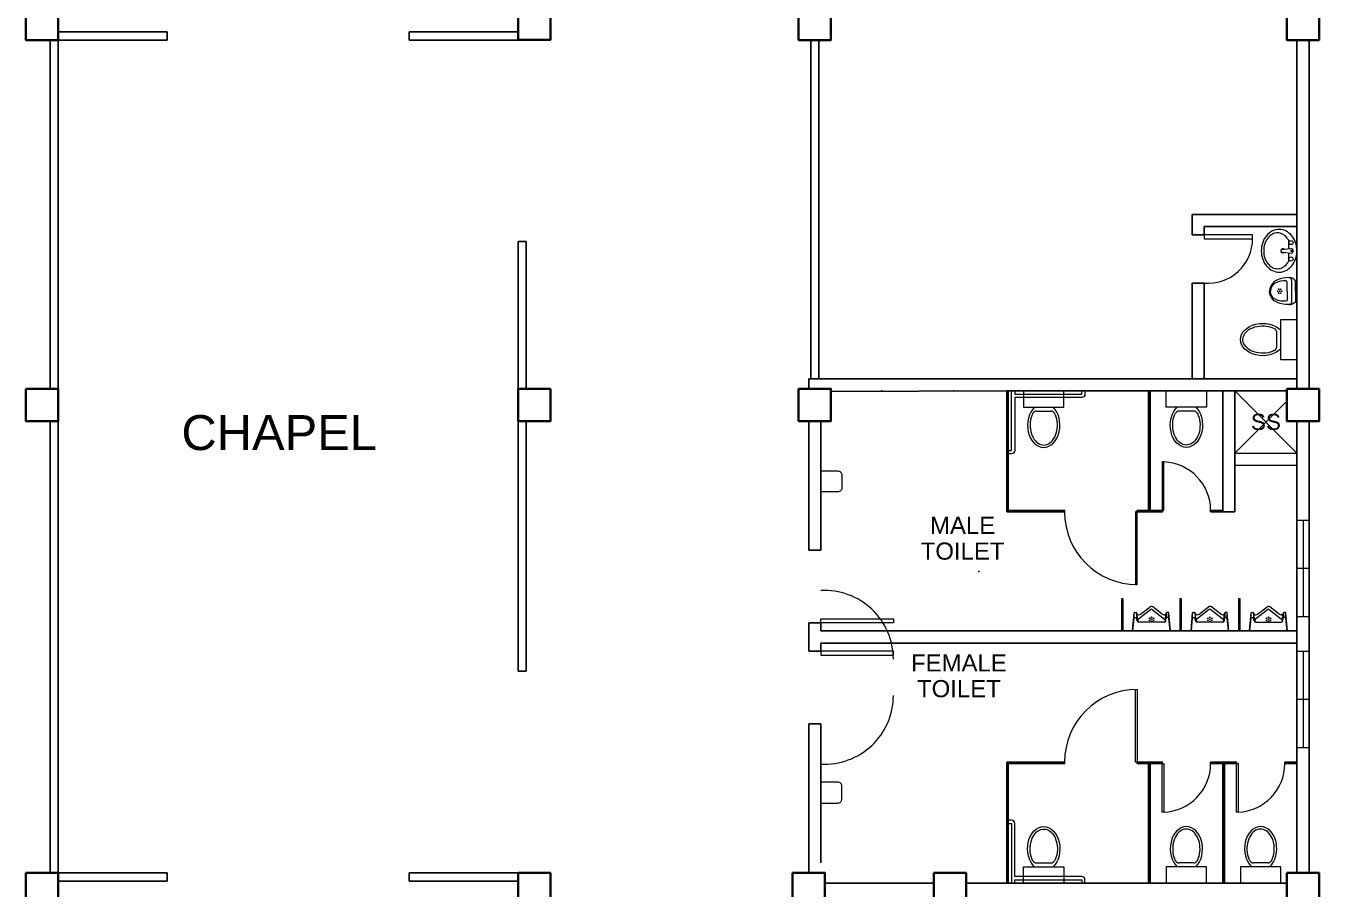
# Model space of a CAD drawing. Header units: millimetres. Extents: x 5 to 430, y 3 to 339.
# Drawn here: x 167.92 to 183.95, y 113.31 to 124.01 of the extents above; entities that cross this region are included whole.
import ezdxf

# ---------------------------------------------------------------- set-up
doc = ezdxf.new("R2010")
doc.units = ezdxf.units.MM
doc.header["$MEASUREMENT"] = 0
for name, color, linetype, lineweight in [('door', 234, 'Continuous', 13), ('road', 1, 'Continuous', 20), ('WALL', 4, 'Continuous', 30), ('walls', 4, 'Continuous', 30)]:
    doc.layers.add(name, color=color, linetype=linetype, lineweight=lineweight)
doc.layers.add('label', color=7, linetype='Continuous')
doc.styles.add('SWISSLT175', font='swissl.ttf', dxfattribs={"height": 0.175})

msp = doc.modelspace()

# ---------------------------------------------------------------- linework, layer by layer
at = {"color": 8, "lineweight": 25}
for p, q in [((168.325, 123.936), (169.675, 123.936)), ((169.675, 123.936), (169.675, 123.836)), ((172.675, 123.936), (174.025, 123.936)), ((172.675, 123.936), (172.675, 123.836)), ((168.225, 123.836), (168.225, 119.511)), ((168.325, 123.836), (169.675, 123.836)), ((168.325, 123.836), (168.325, 113.511)), ((172.675, 123.836), (174.025, 123.836)), ((174.025, 119.511), (174.025, 121.337)), ((174.125, 121.337), (174.025, 121.337)), ((174.125, 119.511), (174.125, 121.337)), ((177.9, 119.481), (180.078, 119.486)), ((168.225, 113.511), (168.225, 119.111)), ((174.025, 116.011), (174.025, 119.111)), ((174.125, 116.011), (174.125, 119.111)), ((174.125, 116.011), (174.025, 116.011)), ((168.325, 113.511), (169.675, 113.511)), ((169.675, 113.411), (169.675, 113.511)), ((172.675, 113.511), (174.025, 113.511)), ((172.675, 113.411), (172.675, 113.511)), ((168.325, 113.411), (169.675, 113.411)), ((172.675, 113.411), (174.025, 113.411))]:
    msp.add_line(p, q, dxfattribs=at)
at = {"color": 8, "linetype": 'ByBlock', "lineweight": 25}
for p, q in [((177.65, 123.836), (177.65, 119.636)), ((177.75, 123.836), (177.75, 119.636)), ((183.675, 123.836), (183.675, 119.511)), ((183.675, 123.836), (183.675, 119.511)), ((183.825, 123.836), (183.825, 119.511)), ((183.825, 121.409), (183.825, 122.559)), ((183.675, 121.409), (183.675, 122.409)), ((182.375, 121.673), (183.675, 121.674)), ((182.375, 121.673), (182.375, 121.423)), ((182.525, 121.523), (182.525, 121.423)), ((182.375, 121.423), (182.525, 121.423)), ((182.375, 120.823), (182.375, 119.636)), ((182.375, 120.823), (182.525, 120.823)), ((182.525, 120.823), (182.525, 119.636)), ((177.625, 119.636), (177.625, 119.513)), ((182.075, 119.636), (177.625, 119.636)), ((183.675, 119.636), (182.075, 119.636)), ((180.098, 119.486), (183.55, 119.486)), ((182.755, 117.986), (182.755, 119.486)), ((182.905, 117.986), (182.905, 119.486)), ((177.625, 119.113), (177.625, 117.511)), ((177.775, 119.113), (177.775, 117.511)), ((183.675, 119.111), (183.675, 116.684)), ((183.675, 119.111), (183.675, 116.584)), ((183.825, 119.111), (183.825, 113.511)), ((182.755, 117.986), (182.905, 117.986)), ((177.775, 117.511), (177.625, 117.511)), ((177.625, 116.611), (177.625, 116.261)), ((177.775, 116.611), (177.775, 116.511)), ((183.675, 116.511), (177.775, 116.511)), ((183.675, 116.584), (183.675, 113.511)), ((177.775, 116.361), (177.775, 116.261)), ((183.675, 116.361), (177.775, 116.361)), ((177.775, 115.361), (177.625, 115.361)), ((179.175, 113.386), (177.825, 113.386)), ((179.575, 113.386), (179.825, 113.386)), ((179.825, 113.386), (181.825, 113.386)), ((183.55, 113.386), (181.825, 113.386))]:
    msp.add_line(p, q, dxfattribs=at)
at = {"color": 8, "linetype": 'ByBlock', "lineweight": 9}
for p, q in [((183.675, 122.959), (183.675, 123.836)), ((183.825, 122.959), (183.825, 123.836)), ((183.675, 122.959), (183.675, 122.559)), ((183.825, 122.959), (183.825, 122.559)), ((183.675, 121.409), (183.675, 121.009)), ((183.825, 121.409), (183.825, 121.009)), ((183.825, 119.859), (183.825, 121.009)), ((183.675, 119.859), (183.675, 120.859)), ((183.675, 119.859), (183.675, 119.511)), ((183.825, 119.859), (183.825, 119.511)), ((182.905, 119.486), (183.675, 118.716)), ((183.55, 119.361), (182.905, 118.716)), ((182.905, 118.716), (183.675, 118.716)), ((182.905, 118.566), (183.675, 118.566)), ((183.675, 117.884), (183.825, 117.884)), ((183.75, 117.884), (183.75, 116.684)), ((183.825, 117.884), (183.825, 116.684)), ((183.825, 117.284), (183.675, 117.284)), ((183.825, 116.684), (183.675, 116.684)), ((183.675, 116.511), (183.675, 116.611)), ((183.675, 116.361), (183.675, 116.261)), ((183.675, 116.261), (183.825, 116.261)), ((183.75, 116.261), (183.75, 115.061)), ((183.825, 116.261), (183.825, 115.061)), ((183.825, 115.661), (183.675, 115.661)), ((183.825, 115.061), (183.675, 115.061)), ((177.775, 113.511), (177.625, 113.511))]:
    msp.add_line(p, q, dxfattribs=at)
at = {"color": 8, "linetype": 'ByBlock', "lineweight": 25, "ltscale": 0.3}
for p, q in [((183.675, 121.523), (182.525, 121.523)), ((177.775, 116.611), (177.625, 116.611)), ((177.775, 116.261), (177.625, 116.261))]:
    msp.add_line(p, q, dxfattribs=at)
at = {"color": 8, "lineweight": 9}
for p, q in [((183.477, 121.238), (183.599, 121.251)), ((183.477, 121.209), (183.599, 121.195)), ((183.613, 120.591), (183.613, 120.855)), ((183.475, 120.373), (183.675, 120.373)), ((183.475, 119.873), (183.475, 120.373)), ((183.675, 120.373), (183.675, 119.873)), ((183.425, 120.032), (183.425, 120.213)), ((183.675, 119.873), (183.475, 119.873)), ((180.287, 119.486), (180.287, 119.286)), ((180.787, 119.486), (180.287, 119.486)), ((180.787, 119.286), (180.787, 119.486)), ((182.055, 119.286), (182.055, 119.486)), ((182.055, 119.486), (182.555, 119.486)), ((182.555, 119.486), (182.555, 119.286)), ((180.287, 119.286), (180.787, 119.286)), ((180.447, 119.236), (180.628, 119.236)), ((182.555, 119.286), (182.055, 119.286)), ((182.395, 119.236), (182.214, 119.236)), ((181.637, 116.514), (181.657, 116.736)), ((181.642, 116.514), (181.657, 116.671)), ((181.657, 116.672), (181.657, 116.736)), ((181.662, 116.741), (181.682, 116.741)), ((181.662, 116.676), (181.683, 116.676)), ((181.689, 116.727), (181.687, 116.736)), ((181.687, 116.736), (181.687, 116.673)), ((181.694, 116.637), (181.688, 116.672)), ((181.703, 116.639), (181.689, 116.727)), ((181.708, 116.711), (181.713, 116.711)), ((181.863, 116.778), (181.71, 116.658)), ((181.738, 116.72), (181.854, 116.81)), ((181.882, 116.778), (182.034, 116.658)), ((182.006, 116.72), (181.89, 116.81)), ((182.036, 116.711), (182.031, 116.711)), ((182.041, 116.639), (182.056, 116.727)), ((182.05, 116.637), (182.056, 116.672)), ((182.056, 116.727), (182.057, 116.736)), ((182.057, 116.736), (182.057, 116.673)), ((182.082, 116.676), (182.061, 116.676)), ((182.082, 116.741), (182.062, 116.741)), ((182.087, 116.672), (182.087, 116.736)), ((182.107, 116.514), (182.087, 116.736)), ((182.102, 116.514), (182.087, 116.671)), ((182.362, 116.514), (182.382, 116.736)), ((182.367, 116.514), (182.382, 116.671)), ((182.382, 116.672), (182.382, 116.736)), ((182.387, 116.741), (182.407, 116.741)), ((182.387, 116.676), (182.408, 116.676)), ((182.414, 116.727), (182.412, 116.736)), ((182.412, 116.736), (182.412, 116.673)), ((182.419, 116.637), (182.413, 116.672)), ((182.428, 116.639), (182.414, 116.727)), ((182.433, 116.711), (182.438, 116.711)), ((182.588, 116.778), (182.435, 116.658)), ((182.463, 116.72), (182.579, 116.81)), ((182.607, 116.778), (182.759, 116.658)), ((182.731, 116.72), (182.615, 116.81)), ((182.761, 116.711), (182.756, 116.711)), ((182.766, 116.639), (182.781, 116.727)), ((182.775, 116.637), (182.781, 116.672)), ((182.781, 116.727), (182.782, 116.736)), ((182.782, 116.736), (182.782, 116.673)), ((182.807, 116.676), (182.786, 116.676)), ((182.807, 116.741), (182.787, 116.741)), ((182.812, 116.672), (182.812, 116.736)), ((182.832, 116.514), (182.812, 116.736)), ((182.827, 116.514), (182.812, 116.671)), ((183.087, 116.514), (183.107, 116.736)), ((183.092, 116.514), (183.107, 116.671)), ((183.107, 116.672), (183.107, 116.736)), ((183.112, 116.741), (183.132, 116.741)), ((183.112, 116.676), (183.133, 116.676)), ((183.139, 116.727), (183.137, 116.736)), ((183.137, 116.736), (183.137, 116.673)), ((183.144, 116.637), (183.138, 116.672)), ((183.153, 116.639), (183.139, 116.727)), ((183.158, 116.711), (183.163, 116.711)), ((183.313, 116.778), (183.16, 116.658)), ((183.188, 116.72), (183.304, 116.81)), ((183.332, 116.778), (183.484, 116.658)), ((183.456, 116.72), (183.34, 116.81)), ((183.486, 116.711), (183.481, 116.711)), ((183.491, 116.639), (183.506, 116.727)), ((183.5, 116.637), (183.506, 116.672)), ((183.506, 116.727), (183.507, 116.736)), ((183.507, 116.736), (183.507, 116.673)), ((183.532, 116.676), (183.511, 116.676)), ((183.532, 116.741), (183.512, 116.741)), ((183.537, 116.672), (183.537, 116.736)), ((183.557, 116.514), (183.537, 116.736)), ((183.552, 116.514), (183.537, 116.671)), ((181.645, 116.511), (181.64, 116.511)), ((182.099, 116.511), (181.645, 116.511)), ((181.703, 116.639), (181.706, 116.622)), ((182.03, 116.621), (181.714, 116.621)), ((181.786, 116.511), (181.716, 116.511)), ((182.041, 116.639), (182.039, 116.622)), ((182.099, 116.511), (182.104, 116.511)), ((182.37, 116.511), (182.365, 116.511)), ((182.824, 116.511), (182.37, 116.511)), ((182.428, 116.639), (182.431, 116.622)), ((182.755, 116.621), (182.439, 116.621)), ((182.511, 116.511), (182.441, 116.511)), ((182.766, 116.639), (182.764, 116.622)), ((182.824, 116.511), (182.829, 116.511)), ((183.095, 116.511), (183.09, 116.511)), ((183.095, 116.511), (183.549, 116.511)), ((183.153, 116.639), (183.156, 116.622)), ((183.164, 116.621), (183.48, 116.621)), ((183.408, 116.511), (183.478, 116.511)), ((183.491, 116.639), (183.489, 116.622)), ((183.549, 116.511), (183.554, 116.511)), ((180.447, 113.636), (180.628, 113.636)), ((182.395, 113.636), (182.214, 113.636)), ((183.315, 113.636), (183.134, 113.636)), ((180.287, 113.386), (180.287, 113.586)), ((180.287, 113.586), (180.787, 113.586)), ((180.787, 113.586), (180.787, 113.386)), ((182.055, 113.586), (182.055, 113.386)), ((182.555, 113.586), (182.055, 113.586)), ((182.555, 113.386), (182.555, 113.586)), ((182.975, 113.586), (182.975, 113.386)), ((183.475, 113.586), (182.975, 113.586)), ((183.475, 113.386), (183.475, 113.586)), ((180.787, 113.386), (180.287, 113.386)), ((182.055, 113.386), (182.555, 113.386)), ((182.975, 113.386), (183.475, 113.386))]:
    msp.add_line(p, q, dxfattribs=at)
at = {"color": 8, "linetype": 'ByBlock', "lineweight": 35}
for points in [[(167.925, 124.236), (168.325, 124.236), (168.325, 123.836), (167.925, 123.836)], [(174.025, 124.237), (174.425, 124.237), (174.425, 123.837), (174.025, 123.837)], [(177.5, 124.236), (177.9, 124.236), (177.9, 123.836), (177.5, 123.836)], [(183.55, 124.236), (183.95, 124.236), (183.95, 123.836), (183.55, 123.836)], [(174.025, 119.511), (174.425, 119.511), (174.425, 119.111), (174.025, 119.111)], [(177.5, 119.513), (177.9, 119.513), (177.9, 119.113), (177.5, 119.113)], [(183.55, 119.511), (183.95, 119.511), (183.95, 119.111), (183.55, 119.111)], [(167.925, 113.511), (168.325, 113.511), (168.325, 113.111), (167.925, 113.111)], [(174.025, 113.511), (174.425, 113.511), (174.425, 113.111), (174.025, 113.111)], [(177.425, 113.511), (177.825, 113.511), (177.825, 113.111), (177.425, 113.111)], [(179.175, 113.511), (179.575, 113.511), (179.575, 113.111), (179.175, 113.111)], [(183.55, 113.511), (183.95, 113.511), (183.95, 113.111), (183.55, 113.111)]]:
    msp.add_lwpolyline(points, close=True, dxfattribs=at)
at = {"color": 8, "lineweight": 9}
msp.add_lwpolyline([(183.454, 121.488, 0.11576), (183.371, 121.469, 0.104047), (183.298, 121.41, 0.090875), (183.25, 121.327, 0.083344), (183.233, 121.223, 0.083344), (183.25, 121.12, 0.090875), (183.298, 121.036, 0.104047), (183.371, 120.977, 0.11576), (183.454, 120.958, 0.11576), (183.536, 120.977, 0.104047), (183.61, 121.036, 0.090875), (183.657, 121.12, 0.083344), (183.675, 121.223, 0.083344), (183.657, 121.327, 0.090875), (183.61, 121.41, 0.104047), (183.536, 121.469, 0.11576)], format="xyb", close=True, dxfattribs=at)
at = {"color": 8, "lineweight": 13, "ltscale": 0.03}
for points in [[(182.525, 121.423), (182.525, 121.373), (183.125, 121.373), (183.125, 121.423)], [(177.775, 116.611), (177.775, 116.661), (178.675, 116.661), (178.675, 116.611)], [(177.775, 116.261), (177.775, 116.211), (178.675, 116.211), (178.675, 116.261)]]:
    msp.add_lwpolyline(points, close=True, dxfattribs=at)
at = {"color": 8, "lineweight": 9}
for points in [[(183.433, 121.446, 0.124838), (183.37, 121.43, 0.105788), (183.313, 121.38, 0.086697), (183.276, 121.311, 0.076776), (183.263, 121.223, 0.076776), (183.276, 121.135, 0.086697), (183.313, 121.066, 0.105788), (183.37, 121.016, 0.124838), (183.433, 121.001, 0.124838), (183.495, 121.016, 0.105788), (183.553, 121.066, 0.040067), (183.573, 121.096), (183.573, 121.199, 0.040067)], [(183.573, 121.247), (183.573, 121.35, 0.040067), (183.553, 121.38, 0.105788), (183.495, 121.43, 0.124838), (183.433, 121.446, 0.124838)], [(183.657, 120.827, 0.232594), (183.633, 120.878, 0.150533), (183.606, 120.889, 0.085973), (183.468, 120.876, 0.343308), (183.335, 120.723)], [(183.553, 120.723), (183.553, 120.834, 0.398633), (183.539, 120.849, 0.107696), (183.412, 120.828, 0.267529), (183.347, 120.723)], [(183.657, 120.62, -0.232594), (183.633, 120.568, -0.150533), (183.606, 120.557, -0.085973), (183.468, 120.57, -0.343308), (183.335, 120.723)], [(183.553, 120.723), (183.553, 120.612, -0.398633), (183.539, 120.597, -0.107696), (183.412, 120.618, -0.267529), (183.347, 120.723)]]:
    msp.add_lwpolyline(points, format="xyb", dxfattribs=at)
for points in [[(183.657, 120.723), (183.657, 120.827)], [(183.657, 120.827), (183.675, 120.827), (183.675, 120.723)], [(183.657, 120.723), (183.657, 120.62)], [(183.657, 120.62), (183.675, 120.62), (183.675, 120.723)]]:
    msp.add_lwpolyline(points, dxfattribs=at)
at = {"color": 8, "lineweight": 35}
msp.add_lwpolyline([(167.925, 119.511), (168.325, 119.511), (168.325, 119.111), (167.925, 119.111)], close=True, dxfattribs=at)
at = {"color": 8, "linetype": 'ByBlock', "lineweight": 25}
for points in [[(180.078, 119.486), (180.098, 119.486), (180.098, 118.006), (180.078, 118.006)], [(181.855, 119.486), (181.835, 119.486), (181.835, 118.006), (181.855, 118.006)], [(180.078, 117.986), (180.078, 118.006), (180.795, 118.006), (180.795, 117.986)], [(181.695, 117.986), (181.695, 118.006), (182.005, 118.006), (182.005, 117.986)], [(182.605, 117.986), (182.755, 117.986), (182.755, 118.006), (182.605, 118.006)]]:
    msp.add_lwpolyline(points, close=True, dxfattribs=at)
at = {"color": 8, "linetype": 'ByBlock', "lineweight": 9, "ltscale": 0.4}
for points in [[(180.178, 118.746, -0.414214), (180.138, 118.706), (180.098, 118.706), (180.098, 118.746), (180.138, 118.746), (180.138, 119.486), (180.178, 119.486), (180.178, 119.446), (181.008, 119.446), (181.008, 119.486), (181.048, 119.486), (181.048, 119.446, -0.414214), (181.008, 119.406), (180.178, 119.406)], [(177.775, 118.494), (177.985, 118.494, -0.414214), (178.035, 118.444), (178.035, 118.284, -0.414214), (177.985, 118.234), (177.775, 118.234)]]:
    msp.add_lwpolyline(points, format="xyb", close=True, dxfattribs=at)
at = {"color": 8, "linetype": 'ByBlock', "lineweight": 13}
for points in [[(182.005, 118.006), (182.025, 118.006), (182.025, 118.606), (182.005, 118.606)], [(181.695, 117.986), (181.675, 117.986), (181.675, 117.086), (181.695, 117.086)], [(181.695, 117.986), (181.675, 117.986), (181.675, 117.086), (181.695, 117.086)]]:
    msp.add_lwpolyline(points, close=True, dxfattribs=at)
at = {"color": 8, "lineweight": 9}
for points in [[(183.675, 117.884), (183.825, 117.884), (183.825, 116.684), (183.675, 116.684)], [(183.675, 116.261), (183.825, 116.261), (183.825, 115.061), (183.675, 115.061)]]:
    msp.add_lwpolyline(points, close=True, dxfattribs=at)
at = {"color": 8, "linetype": 'ByBlock', "lineweight": 9}
for points in [[(181.52, 116.911), (181.5, 116.911), (181.5, 116.511), (181.52, 116.511)], [(182.245, 116.911), (182.225, 116.911), (182.225, 116.511), (182.245, 116.511)], [(182.97, 116.911), (182.95, 116.911), (182.95, 116.511), (182.97, 116.511)]]:
    msp.add_lwpolyline(points, close=True, dxfattribs=at)
at = {"color": 8, "lineweight": 9}
for centre, radius in [((183.602, 121.325), 0.0255), ((183.608, 121.223), 0.0095), ((183.602, 121.121), 0.0255), ((183.435, 120.723), 0.004), ((183.448, 120.748), 0.004), ((183.448, 120.698), 0.004), ((183.46, 120.723), 0.004), ((183.473, 120.748), 0.004), ((183.473, 120.698), 0.004), ((183.485, 120.723), 0.004), ((181.847, 116.668), 0.004), ((181.872, 116.681), 0.004), ((181.897, 116.668), 0.004), ((182.572, 116.668), 0.004), ((182.597, 116.681), 0.004), ((182.622, 116.668), 0.004), ((183.297, 116.668), 0.004), ((183.322, 116.681), 0.004), ((183.347, 116.668), 0.004), ((181.847, 116.643), 0.004), ((181.872, 116.656), 0.004), ((181.872, 116.631), 0.004), ((181.897, 116.643), 0.004), ((182.572, 116.643), 0.004), ((182.597, 116.656), 0.004), ((182.597, 116.631), 0.004), ((182.622, 116.643), 0.004), ((183.297, 116.643), 0.004), ((183.322, 116.656), 0.004), ((183.322, 116.631), 0.004), ((183.347, 116.643), 0.004)]:
    msp.add_circle(centre, radius, dxfattribs=at)
at = {"color": 8, "lineweight": 13, "ltscale": 0.03}
for centre, radius, start, end in [((182.573, 121.373), 0.552, 265.0209, 0), ((177.823, 116.161), 0.851, 0, 93.2732), ((177.823, 115.711), 0.851, 266.7268, 0)]:
    msp.add_arc(centre, radius, start, end, dxfattribs=at)
at = {"color": 8, "lineweight": 9}
for centre, radius, start, end in [((183.5, 121.223), 0.025, 161.3793, 198.6207), ((183.571, 121.223), 0.0948, 171.2026, 188.7974), ((183.5, 121.223), 0.025, 48.7978, 143.6932), ((183.5, 121.223), 0.025, 216.3068, 311.2022), ((183.602, 121.223), 0.028, 263.7545, 96.2455), ((183.578, 120.855), 0.035, 0, 92.6777), ((183.578, 120.591), 0.035, 267.3223, 0), ((183.375, 120.213), 0.05, 0, 61.9916), ((183.375, 120.032), 0.05, 298.1501, 0), ((180.447, 119.186), 0.05, 90, 151.8499), ((180.628, 119.186), 0.05, 28.0084, 90), ((182.214, 119.186), 0.05, 90, 151.9916), ((182.395, 119.186), 0.05, 28.1501, 90), ((181.662, 116.736), 0.005, 90, 180), ((181.662, 116.671), 0.005, 90, 176.5318), ((181.682, 116.736), 0.005, 0, 90), ((181.683, 116.671), 0.005, 10.3048, 90), ((181.708, 116.731), 0.02, 189.2901, 270), ((181.713, 116.751), 0.04, 270, 309.3163), ((181.872, 116.786), 0.03, 52.8153, 127.1847), ((181.872, 116.766), 0.015, 50.6837, 129.3163), ((182.031, 116.751), 0.04, 230.6837, 270), ((182.036, 116.731), 0.02, 270, 350.7099), ((182.061, 116.671), 0.005, 90, 169.6952), ((182.062, 116.736), 0.005, 90, 180), ((182.082, 116.736), 0.005, 0, 90), ((182.082, 116.671), 0.005, 3.4682, 90), ((182.387, 116.736), 0.005, 90, 180), ((182.387, 116.671), 0.005, 90, 176.5318), ((182.407, 116.736), 0.005, 0, 90), ((182.408, 116.671), 0.005, 10.3048, 90), ((182.433, 116.731), 0.02, 189.2901, 270), ((182.438, 116.751), 0.04, 270, 309.3163), ((182.597, 116.786), 0.03, 52.8153, 127.1847), ((182.597, 116.766), 0.015, 50.6837, 129.3163), ((182.756, 116.751), 0.04, 230.6837, 270), ((182.761, 116.731), 0.02, 270, 350.7099), ((182.786, 116.671), 0.005, 90, 169.6952), ((182.787, 116.736), 0.005, 90, 180), ((182.807, 116.736), 0.005, 0, 90), ((182.807, 116.671), 0.005, 3.4682, 90), ((183.112, 116.736), 0.005, 90, 180), ((183.112, 116.671), 0.005, 90, 176.5318), ((183.132, 116.736), 0.005, 0, 90), ((183.133, 116.671), 0.005, 10.3048, 90), ((183.158, 116.731), 0.02, 189.2901, 270), ((183.163, 116.751), 0.04, 270, 309.3163), ((183.322, 116.786), 0.03, 52.8153, 127.1847), ((183.322, 116.766), 0.015, 50.6837, 129.3163), ((183.481, 116.751), 0.04, 230.6837, 270), ((183.486, 116.731), 0.02, 270, 350.7099), ((183.511, 116.671), 0.005, 90, 169.6952), ((183.512, 116.736), 0.005, 90, 180), ((183.532, 116.736), 0.005, 0, 90), ((183.532, 116.671), 0.005, 3.4682, 90), ((181.64, 116.514), 0.003, 176.1859, 270), ((181.645, 116.514), 0.003, 176.5318, 270), ((181.714, 116.641), 0.02, 190.3048, 270), ((181.723, 116.642), 0.02, 129.3163, 189.2901), ((181.847, 116.618), 0.004, 35.6754, 144.3246), ((181.897, 116.618), 0.004, 35.6754, 144.3246), ((182.03, 116.641), 0.02, 270, 349.6952), ((182.022, 116.642), 0.02, 350.7099, 50.6837), ((182.099, 116.514), 0.003, 270, 3.4682), ((182.104, 116.514), 0.003, 270, 3.8141), ((182.365, 116.514), 0.003, 176.1859, 270), ((182.37, 116.514), 0.003, 176.5318, 270), ((182.439, 116.641), 0.02, 190.3048, 270), ((182.448, 116.642), 0.02, 129.3163, 189.2901), ((182.572, 116.618), 0.004, 35.6754, 144.3246), ((182.622, 116.618), 0.004, 35.6754, 144.3246), ((182.755, 116.641), 0.02, 270, 349.6952), ((182.747, 116.642), 0.02, 350.7099, 50.6837), ((182.824, 116.514), 0.003, 270, 3.4682), ((182.829, 116.514), 0.003, 270, 3.8141), ((183.09, 116.514), 0.003, 176.1859, 270), ((183.095, 116.514), 0.003, 176.5318, 270), ((183.164, 116.641), 0.02, 190.3048, 270), ((183.173, 116.642), 0.02, 129.3163, 189.2901), ((183.297, 116.618), 0.004, 35.6754, 144.3246), ((183.347, 116.618), 0.004, 35.6754, 144.3246), ((183.48, 116.641), 0.02, 270, 349.6952), ((183.472, 116.642), 0.02, 350.7099, 50.6837), ((183.549, 116.514), 0.003, 270, 3.4682), ((183.554, 116.514), 0.003, 270, 3.8141), ((180.447, 113.686), 0.05, 208.1501, 270), ((180.628, 113.686), 0.05, 270, 331.9916), ((182.214, 113.686), 0.05, 208.0084, 270), ((182.395, 113.686), 0.05, 270, 331.8499), ((183.134, 113.686), 0.05, 208.0084, 270), ((183.315, 113.686), 0.05, 270, 331.8499)]:
    msp.add_arc(centre, radius, start, end, dxfattribs=at)
at = {"color": 8, "linetype": 'ByBlock', "lineweight": 13}
for centre, radius, start, end in [((182.004, 118.005), 0.601, 0.0238, 88.0341), ((181.695, 117.986), 0.9, 180, 270)]:
    msp.add_arc(centre, radius, start, end, dxfattribs=at)
at = {"color": 8, "lineweight": 9, "extrusion": (0, 0, -1)}
for centre, major_axis in [((183.25, 120.123), (0.275, 0)), ((182.305, 119.061), (0, 0.275)), ((180.537, 113.811), (0, -0.275))]:
    msp.add_ellipse(centre, major_axis=major_axis, ratio=0.727273, start_param=0.612555, end_param=5.670631, dxfattribs=at)
at = {"color": 8, "lineweight": 9}
for centre, major_axis in [((180.537, 119.061), (0, 0.275)), ((182.305, 113.811), (0, -0.275)), ((183.225, 113.811), (0, -0.275))]:
    msp.add_ellipse(centre, major_axis=major_axis, ratio=0.727273, start_param=0.612555, end_param=5.670631, dxfattribs=at)
for points in [[(183.398, 119.988), (183.382, 119.98), (183.364, 119.972), (183.273, 119.945), (183.186, 119.95), (183.054, 120.008), (183.013, 120.058), (182.999, 120.156), (183.025, 120.209), (183.136, 120.283), (183.22, 120.3), (183.334, 120.285), (183.369, 120.273), (183.398, 120.258)], [(180.403, 119.209), (180.394, 119.193), (180.386, 119.175), (180.359, 119.084), (180.365, 118.996), (180.422, 118.865), (180.472, 118.823), (180.57, 118.81), (180.623, 118.836), (180.697, 118.947), (180.715, 119.031), (180.699, 119.145), (180.687, 119.179), (180.672, 119.209)], [(182.439, 119.209), (182.448, 119.193), (182.456, 119.175), (182.482, 119.084), (182.477, 118.996), (182.42, 118.865), (182.369, 118.823), (182.271, 118.81), (182.219, 118.836), (182.145, 118.947), (182.127, 119.031), (182.143, 119.145), (182.154, 119.179), (182.17, 119.209)], [(180.403, 113.662), (180.394, 113.678), (180.386, 113.697), (180.359, 113.788), (180.365, 113.875), (180.422, 114.006), (180.472, 114.048), (180.57, 114.061), (180.623, 114.035), (180.697, 113.924), (180.715, 113.84), (180.699, 113.727), (180.687, 113.692), (180.672, 113.662)], [(182.439, 113.662), (182.448, 113.678), (182.456, 113.697), (182.482, 113.788), (182.477, 113.875), (182.42, 114.006), (182.369, 114.048), (182.271, 114.061), (182.219, 114.035), (182.145, 113.924), (182.127, 113.84), (182.143, 113.727), (182.154, 113.692), (182.17, 113.662)], [(183.359, 113.662), (183.368, 113.678), (183.376, 113.697), (183.402, 113.788), (183.397, 113.875), (183.34, 114.006), (183.289, 114.048), (183.191, 114.061), (183.139, 114.035), (183.065, 113.924), (183.047, 113.84), (183.063, 113.727), (183.074, 113.692), (183.09, 113.662)]]:
    msp.add_open_spline(points, degree=3, knots=[0.937253, 0.937253, 0.937253, 0.937253, 1.185372, 1.185372, 2.113864, 2.113864, 3.042356, 3.042356, 3.970847, 3.970847, 4.899339, 4.899339, 5.346062, 5.346062, 5.346062, 5.346062], dxfattribs=at)
for p in [(183.675, 120.723), (178.529, 119.486), (179.422, 119.486), (181.872, 116.511), (182.597, 116.511), (183.322, 116.511), (179.422, 113.511)]:
    msp.add_point(p, dxfattribs=at)
at = {"color": 8, "linetype": 'ByBlock', "lineweight": 9, "ltscale": 0.3}
for p in [(183.29, 119.101), (179.735, 117.248)]:
    msp.add_point(p, dxfattribs=at)
at = {"color": 8, "linetype": 'ByBlock', "lineweight": 9}
for p in [(182.235, 116.859), (182.96, 116.859)]:
    msp.add_point(p, dxfattribs=at)
at = {"layer": 'door', "color": 8, "linetype": 'ByBlock', "lineweight": 13}
for points in [[(181.695, 114.886), (181.675, 114.886), (181.675, 115.786), (181.695, 115.786)], [(181.695, 114.886), (181.675, 114.886), (181.675, 115.786), (181.695, 115.786)], [(182.005, 114.866), (182.025, 114.866), (182.025, 114.266), (182.005, 114.266)], [(182.925, 114.866), (182.945, 114.866), (182.945, 114.266), (182.925, 114.266)]]:
    msp.add_lwpolyline(points, close=True, dxfattribs=at)
at = {"layer": 'door', "color": 8, "linetype": 'ByBlock', "lineweight": 25}
for points in [[(180.078, 114.886), (180.078, 114.866), (180.795, 114.866), (180.795, 114.886)], [(180.078, 113.386), (180.098, 113.386), (180.098, 114.866), (180.078, 114.866)], [(181.695, 114.886), (181.695, 114.866), (182.005, 114.866), (182.005, 114.886)], [(181.855, 113.386), (181.835, 113.386), (181.835, 114.866), (181.855, 114.866)], [(182.605, 114.886), (182.925, 114.886), (182.925, 114.866), (182.605, 114.866)], [(182.775, 113.386), (182.755, 113.386), (182.755, 114.866), (182.775, 114.866)], [(183.675, 114.886), (183.525, 114.886), (183.525, 114.866), (183.675, 114.866)]]:
    msp.add_lwpolyline(points, close=True, dxfattribs=at)
at = {"layer": 'door', "color": 8, "linetype": 'ByBlock', "lineweight": 13}
for centre, radius, start, end in [((181.695, 114.886), 0.9, 90, 180), ((182.004, 114.866), 0.601, 271.9659, 359.9762), ((182.924, 114.866), 0.601, 271.9659, 359.9762)]:
    msp.add_arc(centre, radius, start, end, dxfattribs=at)
at = {"layer": 'road', "color": 8, "linetype": 'ByBlock', "lineweight": 9, "ltscale": 0.4}
msp.add_lwpolyline([(180.178, 114.126, 0.414214), (180.138, 114.166), (180.098, 114.166), (180.098, 114.126), (180.138, 114.126), (180.138, 113.386), (180.178, 113.386), (180.178, 113.426), (181.008, 113.426), (181.008, 113.386), (181.048, 113.386), (181.048, 113.426, 0.414214), (181.008, 113.466), (180.178, 113.466)], format="xyb", close=True, dxfattribs=at)
at = {"layer": 'WALL', "color": 8, "linetype": 'ByBlock', "lineweight": 9, "ltscale": 0.4}
msp.add_lwpolyline([(177.775, 114.378), (177.985, 114.378, 0.414214), (178.035, 114.428), (178.035, 114.588, 0.414214), (177.985, 114.638), (177.775, 114.638)], format="xyb", close=True, dxfattribs=at)
at = {"layer": 'walls', "color": 8, "linetype": 'ByBlock', "lineweight": 25}
for p, q in [((177.625, 115.361), (177.625, 113.511)), ((177.775, 115.361), (177.775, 113.636))]:
    msp.add_line(p, q, dxfattribs=at)

# ---------------------------------------------------------------- texts
at = {"color": 8, "linetype": 'ByBlock', "lineweight": 9, "ltscale": 0.4, "insert": (183.29, 119.101), "char_height": 0.2, "attachment_point": 5, "line_spacing_factor": 0.9, "style": 'SWISSLT175'}
msp.add_mtext('SS', dxfattribs=at)
at = {"layer": 'label', "color": 8, "linetype": 'ByBlock', "lineweight": 9, "ltscale": 0.4, "attachment_point": 5, "line_spacing_factor": 0.9, "style": 'SWISSLT175'}
for s, insert, char_height in [('CHAPEL', (171.064, 118.967), 0.4334), ('MALE\\PTOILET', (179.532, 117.659), 0.2125), ('FEMALE\\PTOILET', (179.486, 115.954), 0.2125)]:
    msp.add_mtext(s, dxfattribs=dict(at, insert=insert, char_height=char_height))

doc.saveas('drawing.dxf')
